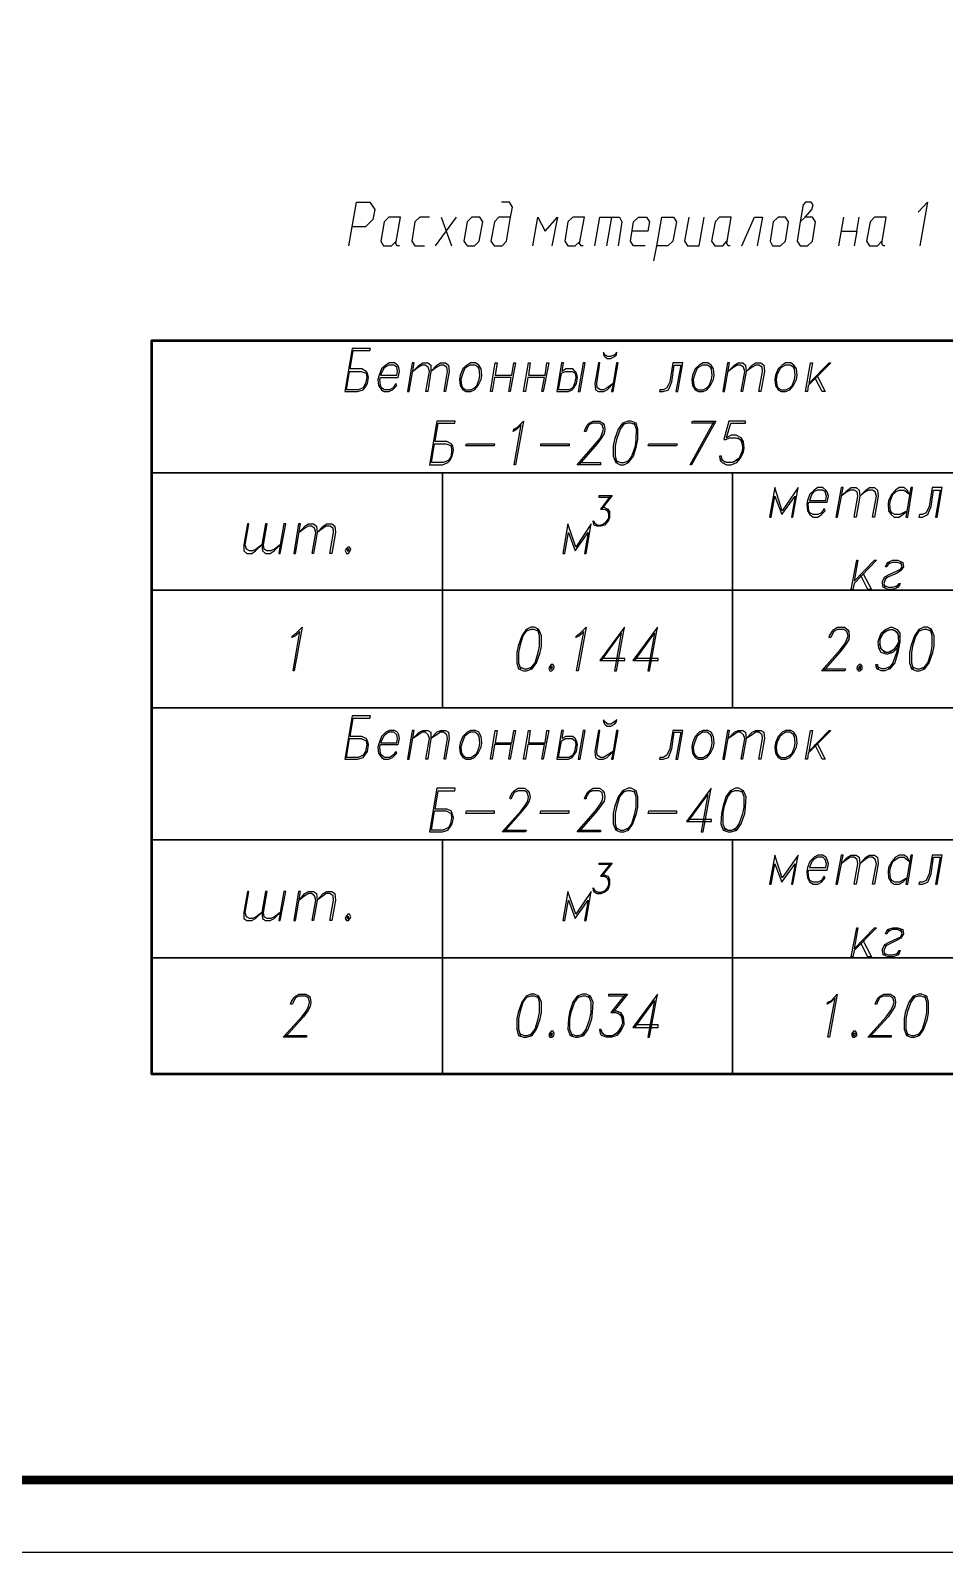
# Model space of a CAD drawing. Header units: millimetres. Extents: x 4241 to 6572, y 870 to 1291.
# Drawn here: x 5687.9 to 5750.9, y 870.7 to 975.5 of the extents above; entities that cross this region are included whole.
import ezdxf
from ezdxf.enums import TextEntityAlignment as Align

# ---------------------------------------------------------------- set-up
doc = ezdxf.new("R2010")
doc.units = ezdxf.units.MM
doc.layers.add('_Штамп_рамка', color=7, linetype='Continuous')
doc.layers.add('PDF _0', color=7, linetype='Continuous')
doc.styles.add('Romans_2.5', font='romans.shx', dxfattribs={"width": 0.75, "height": 2.5})

# ---------------------------------------------------------------- blocks, each defined once
blk = doc.blocks.new('*U779')
blk.add_lwpolyline([(0, 0), (0, 420), (1189, 420), (1189, 0), (0, 0)])
at = {"const_width": 0.6}
blk.add_lwpolyline([(20, 5), (20, 415), (1184, 415), (1184, 5), (20, 5)], dxfattribs=at)
at = {"style": 'Romans_2.5', "width": 0.75}
blk.add_attdef('ФОРМАТ', text='', height=2.5, dxfattribs=at).set_placement((1149, 2.5), align=Align.MIDDLE_LEFT)

msp = doc.modelspace()

# ---------------------------------------------------------------- linework, layer by layer
at = {"layer": 'PDF _0', "lineweight": 25}
for points in [[(5709.8839, 960.6191), (5710.3919, 963.6249), (5711.3233, 963.6249), (5711.662, 963.1169), (5711.535, 962.4395), (5711.0269, 961.9315), (5710.0956, 961.9315)], [(5721.018, 962.6089), (5720.2136, 962.6089), (5719.9173, 962.2702), (5719.6632, 960.9578), (5719.8749, 960.6191), (5720.4253, 960.6191), (5720.7216, 960.9578), (5721.018, 962.6089), (5721.145, 963.2862), (5720.9333, 963.6249), (5720.3829, 963.6249)], [(5740.9577, 962.2702), (5740.746, 960.9578), (5740.9577, 960.6191), (5741.4657, 960.6191), (5741.8043, 960.9578), (5742.016, 962.2702), (5741.8043, 962.6089), (5741.2963, 962.6089), (5741.762, 963.1169), (5741.8467, 963.4556), (5741.7197, 963.6249), (5741.3387, 963.6249), (5741.1693, 963.4556), (5740.9577, 962.2702), (5741.2963, 962.6089)], [(5749.0859, 962.9476), (5749.721, 963.6249), (5749.2129, 960.6191)], [(5713.3554, 960.6191), (5713.186, 960.6191), (5713.1014, 960.7885), (5713.44, 962.6089), (5712.6357, 962.6089), (5712.297, 962.2702), (5712.0853, 960.9578), (5712.2547, 960.6191), (5712.805, 960.6191), (5713.1437, 960.9578)], [(5715.4298, 962.6089), (5714.7524, 962.6089), (5714.4137, 962.2702), (5714.2021, 960.9578), (5714.4137, 960.6191), (5715.0911, 960.6191)], [(5715.8531, 960.6191), (5717.2925, 962.6089)], [(5716.2341, 962.6089), (5716.9538, 960.6191)], [(5722.542, 960.6191), (5722.8807, 962.6089), (5723.3887, 961.6352), (5724.2354, 962.6089), (5723.8544, 960.6191)], [(5726.0135, 960.6191), (5725.8865, 960.6191), (5725.7595, 960.7885), (5726.0981, 962.6089), (5725.2938, 962.6089), (5724.9551, 962.2702), (5724.7434, 960.9578), (5724.9551, 960.6191), (5725.4631, 960.6191), (5725.8018, 960.9578)], [(5726.8178, 960.6191), (5727.1565, 962.6089), (5727.9609, 962.6089), (5727.6222, 960.6191)], [(5727.9609, 962.6089), (5728.5112, 962.6089), (5728.6806, 962.2702), (5728.4265, 960.6191)], [(5730.2893, 960.6191), (5729.4849, 960.6191), (5729.2732, 960.9578), (5729.4849, 962.2702), (5729.8236, 962.6089), (5730.374, 962.6089), (5730.5856, 962.2702), (5730.4586, 961.6352), (5729.4003, 961.6352)], [(5730.882, 959.6031), (5731.0936, 960.6191), (5731.4323, 962.6089), (5732.2367, 962.6089), (5732.4484, 962.2702), (5732.1943, 960.9578), (5731.8557, 960.6191), (5731.0936, 960.6191)], [(5733.2951, 962.6089), (5732.9987, 960.9578), (5733.2104, 960.6191), (5734.0147, 960.6191), (5734.3534, 962.6089)], [(5736.1315, 960.6191), (5736.0045, 960.6191), (5735.9198, 960.7885), (5736.2162, 962.6089), (5735.4118, 962.6089), (5735.1154, 962.2702), (5734.8614, 960.9578), (5735.0731, 960.6191), (5735.6235, 960.6191), (5735.9198, 960.9578)], [(5736.9358, 960.6191), (5737.8249, 962.6089), (5738.3752, 962.6089), (5737.9942, 960.6191)], [(5743.6247, 960.6191), (5743.9634, 962.6089)], [(5743.7941, 961.6352), (5744.8525, 961.6352), (5745.0218, 962.6089)], [(5746.7999, 960.6191), (5746.6728, 960.6191), (5746.5882, 960.7885), (5746.8845, 962.6089), (5746.0802, 962.6089), (5745.7838, 962.2702), (5745.5298, 960.9578), (5745.7415, 960.6191), (5746.2918, 960.6191), (5746.5882, 960.9578)], [(5744.8525, 961.6352), (5744.6831, 960.6191)], [(5742.1007, 951.7288), (5742.6934, 950.5858), (5742.4817, 950.5858), (5741.9737, 951.5595)], [(5725.7171, 945.7173), (5727.1988, 945.7173), (5727.1988, 945.548), (5725.5901, 945.548), (5726.8602, 946.9873), (5727.1988, 947.4107), (5727.3258, 947.707), (5727.4105, 948.0034), (5727.3258, 948.2997), (5727.1142, 948.4267), (5726.6485, 948.4267), (5726.3945, 948.2997), (5726.2675, 948.0034), (5726.2251, 947.834), (5726.0981, 947.834), (5726.1405, 948.0034), (5726.3098, 948.2997), (5726.4368, 948.4267), (5726.6908, 948.5537), (5727.1565, 948.5537), (5727.3682, 948.4267), (5727.4528, 948.2997), (5727.4952, 948.0034), (5727.4528, 947.707), (5727.2835, 947.4107), (5726.9872, 946.9873), (5725.7171, 945.548)], [(5735.0308, 948.4267), (5733.5067, 948.4267), (5733.5491, 948.5537), (5735.1578, 948.5537), (5733.4644, 945.548), (5733.3797, 945.548), (5735.0308, 948.5537)], [(5736.9358, 946.2677), (5736.5972, 945.8443), (5736.2585, 945.7173), (5735.9198, 945.7173), (5735.5811, 945.8443), (5735.5388, 946.1406), (5735.4118, 946.1406), (5735.4541, 945.8443), (5735.5811, 945.7173), (5735.8775, 945.548), (5736.2162, 945.548), (5736.5972, 945.7173), (5736.8512, 946.0136), (5737.0628, 946.437), (5737.1052, 946.691), (5737.0628, 947.1567), (5736.8935, 947.4107), (5736.5548, 947.58), (5736.2162, 947.58), (5735.8775, 947.4107), (5736.1738, 948.4267), (5737.1899, 948.4267), (5737.1899, 948.5537), (5736.0468, 948.5537), (5735.7081, 947.2837), (5735.8351, 947.2837), (5736.0891, 947.4107), (5736.5548, 947.4107), (5736.8512, 947.2837), (5737.0205, 946.8603)], [(5728.8499, 948.4267), (5728.5536, 948.0034), (5728.2995, 947.2837), (5728.2149, 946.8603), (5728.2149, 946.1406), (5728.3419, 945.7173)], [(5729.6119, 948.2997), (5729.3156, 948.4267), (5729.0616, 948.4267), (5728.6806, 948.2997)], [(5729.0616, 945.7173), (5729.3579, 946.1406), (5729.6119, 946.8603), (5729.6543, 947.2837), (5729.6966, 948.0034), (5729.5273, 948.4267)], [(5736.6818, 947.4107), (5736.9358, 947.1567), (5736.9782, 946.691), (5736.9358, 946.437), (5736.7665, 946.0136), (5736.3432, 945.7173)], [(5728.2572, 945.8443), (5728.5959, 945.7173), (5728.8076, 945.7173), (5729.1886, 945.8443)], [(5735.7928, 945.7173), (5735.4965, 946.0136)], [(5727.9185, 943.3042), (5727.1142, 943.3042), (5727.1142, 943.4312), (5728.0032, 943.4312), (5727.2835, 942.4999)], [(5727.9185, 943.4312), (5727.1988, 942.4999), (5727.4528, 942.4999), (5727.6645, 942.4152), (5727.7915, 942.1188)], [(5727.3258, 942.6269), (5727.4528, 942.6269), (5727.7069, 942.4999), (5727.8339, 942.3305), (5727.8339, 942.0342), (5727.8339, 941.9072), (5727.7069, 941.6108), (5727.4952, 941.3991), (5727.2412, 941.3145), (5726.9872, 941.3145), (5726.7755, 941.3991), (5726.7332, 941.5262), (5726.6908, 941.6955), (5726.7332, 941.6955), (5726.8178, 941.5262), (5727.0295, 941.3991), (5727.2412, 941.3991), (5727.5375, 941.5262), (5727.7492, 941.8225)], [(5727.5375, 942.4999), (5727.7492, 942.3305), (5727.7492, 942.0342), (5727.7492, 941.9072), (5727.6222, 941.6108), (5727.3258, 941.3991)], [(5726.9448, 941.3991), (5726.7332, 941.6108)], [(5745.2758, 938.097), (5745.8685, 936.954), (5745.6145, 936.954), (5745.1065, 937.97)], [(5747.6042, 937.1233), (5747.7736, 937.3773), (5747.8582, 937.3773), (5747.7312, 937.1233), (5747.3502, 936.954), (5747.0115, 936.954), (5746.6728, 937.1233), (5746.6305, 937.3773), (5746.6305, 937.5467), (5746.7999, 937.843), (5747.0539, 937.97), (5747.6889, 938.2664), (5747.9429, 938.3934)], [(5747.0962, 938.8167), (5746.9269, 938.5204), (5746.8422, 938.5204), (5746.9692, 938.8167), (5747.3502, 938.9861), (5747.6889, 938.9861), (5748.0276, 938.8167), (5748.0699, 938.5204), (5747.9006, 938.2664), (5747.6465, 938.097), (5747.0539, 937.843), (5746.7999, 937.6737)], [(5747.9852, 938.6897), (5747.6889, 938.8167), (5747.3079, 938.8167), (5746.9692, 938.6897)], [(5747.8159, 938.2664), (5747.9852, 938.5204), (5747.9006, 938.8167)], [(5746.9269, 937.843), (5746.7575, 937.5467), (5746.7152, 937.3773), (5746.7999, 937.1233)], [(5746.7152, 937.2503), (5747.0115, 937.1233), (5747.3502, 937.1233), (5747.7312, 937.2503)], [(5722.161, 934.2022), (5721.8647, 933.7789), (5721.653, 933.0592), (5721.5683, 932.6358), (5721.5683, 931.9162), (5721.6953, 931.4928)], [(5722.9654, 934.0752), (5722.6267, 934.2022), (5722.415, 934.2022), (5722.034, 934.0752)], [(5722.3727, 931.4928), (5722.7114, 931.9162), (5722.923, 932.6358), (5723.0077, 933.0592), (5723.0077, 933.7789), (5722.8807, 934.2022)], [(5727.2835, 932.0855), (5728.6382, 933.9482), (5728.1725, 931.3658), (5728.2995, 931.3658), (5728.8499, 934.3716), (5727.1565, 932.0855), (5728.8922, 932.0855), (5728.8922, 932.2125), (5727.3258, 932.2125)], [(5729.5696, 932.0855), (5730.9243, 933.9482), (5730.4586, 931.3658), (5730.5856, 931.3658), (5731.136, 934.3716), (5729.4426, 932.0855), (5731.1783, 932.0855), (5731.1783, 932.2125), (5729.6119, 932.2125)], [(5742.5664, 931.4928), (5744.0904, 931.4928), (5744.0481, 931.3658), (5742.4394, 931.3658), (5743.7094, 932.8052), (5744.0481, 933.2285), (5744.1751, 933.5249), (5744.2598, 933.7789), (5744.1751, 934.0752), (5743.9634, 934.2022), (5743.5401, 934.2022), (5743.2861, 934.0752), (5743.1167, 933.7789), (5743.0744, 933.6519), (5742.9474, 933.6519), (5742.9897, 933.7789), (5743.1591, 934.0752), (5743.2861, 934.2022), (5743.5401, 934.3716), (5744.0058, 934.3716), (5744.2174, 934.2022), (5744.3021, 934.0752), (5744.3444, 933.7789), (5744.3021, 933.5249), (5744.1328, 933.2285), (5743.8364, 932.8052), (5742.5664, 931.3658)], [(5747.6465, 932.9322), (5747.3502, 932.6358), (5746.9692, 932.5088), (5746.8845, 932.5088), (5746.5458, 932.6358), (5746.3765, 932.9322), (5746.3342, 933.3555), (5746.3765, 933.5249), (5746.5458, 933.9482), (5746.8422, 934.2022), (5747.1809, 934.3716), (5747.3079, 934.3716), (5747.6465, 934.2022), (5747.8159, 933.9482), (5747.8159, 933.3555), (5747.6889, 932.6358), (5747.4772, 931.9162), (5747.1385, 931.4928), (5746.7999, 931.3658), (5746.5458, 931.3658), (5746.2495, 931.4928), (5746.1648, 931.7891), (5746.2918, 931.7891), (5746.3342, 931.4928)], [(5746.7999, 932.6358), (5746.5035, 932.9322), (5746.4612, 933.3555), (5746.4612, 933.5249), (5746.6728, 933.9482), (5747.0539, 934.2022)], [(5746.5035, 933.6519), (5746.7999, 934.0752), (5747.1809, 934.2022), (5747.3079, 934.2022), (5747.6042, 934.0752), (5747.7736, 933.6519)], [(5747.3925, 934.2022), (5747.6889, 933.9482), (5747.7312, 933.3555), (5747.6042, 932.6358), (5747.3502, 931.9162), (5747.0539, 931.4928)], [(5749.2129, 934.2022), (5748.9166, 933.7789), (5748.7049, 933.0592), (5748.6202, 932.6358), (5748.6202, 931.9162), (5748.7473, 931.4928)], [(5750.0173, 934.0752), (5749.6786, 934.2022), (5749.4669, 934.2022), (5749.0859, 934.0752)], [(5749.4246, 931.4928), (5749.7633, 931.9162), (5749.975, 932.6358), (5750.0596, 933.0592), (5750.0596, 933.7789), (5749.9326, 934.2022)], [(5747.6889, 933.2285), (5747.3925, 932.8052), (5747.0115, 932.6358), (5746.8845, 932.6358), (5746.5882, 932.8052), (5746.4188, 933.2285)], [(5747.7312, 933.3555), (5747.5195, 932.9322), (5747.1385, 932.6358)], [(5721.6106, 931.6621), (5721.9493, 931.4928), (5722.161, 931.4928), (5722.542, 931.6621)], [(5747.1809, 931.6621), (5746.7999, 931.4928), (5746.5882, 931.4928), (5746.2495, 931.6621)], [(5748.6626, 931.6621), (5749.0013, 931.4928), (5749.2129, 931.4928), (5749.5939, 931.6621)], [(5742.1007, 926.4126), (5742.6934, 925.2696), (5742.4817, 925.2696), (5741.9737, 926.2856)], [(5720.5946, 920.4011), (5722.0763, 920.4011), (5722.034, 920.2741), (5720.4253, 920.2741), (5721.7377, 921.7135), (5722.034, 922.1368), (5722.2033, 922.3908), (5722.2457, 922.6872), (5722.161, 922.9835), (5721.9917, 923.1105), (5721.526, 923.1105), (5721.272, 922.9835), (5721.1026, 922.6872), (5721.0603, 922.5602), (5720.9756, 922.5602), (5720.9756, 922.6872), (5721.145, 922.9835), (5721.272, 923.1105), (5721.526, 923.2799), (5721.9917, 923.2799), (5722.2033, 923.1105), (5722.288, 922.9835), (5722.3727, 922.6872), (5722.288, 922.3908), (5722.161, 922.1368), (5721.8223, 921.7135), (5720.5523, 920.2741)], [(5725.7171, 920.4011), (5727.1988, 920.4011), (5727.1988, 920.2741), (5725.5901, 920.2741), (5726.8602, 921.7135), (5727.1565, 922.1368), (5727.3258, 922.3908), (5727.3682, 922.6872), (5727.3258, 922.9835), (5727.1142, 923.1105), (5726.6485, 923.1105), (5726.3945, 922.9835), (5726.2251, 922.6872), (5726.2251, 922.5602), (5726.0981, 922.5602), (5726.1405, 922.6872), (5726.3098, 922.9835), (5726.4368, 923.1105), (5726.6908, 923.2799), (5727.1565, 923.2799), (5727.3682, 923.1105), (5727.4528, 922.9835), (5727.4952, 922.6872), (5727.4528, 922.3908), (5727.2835, 922.1368), (5726.9872, 921.7135), (5725.7171, 920.2741)], [(5728.8499, 923.1105), (5728.5112, 922.6872), (5728.2995, 921.9675), (5728.2149, 921.5441), (5728.2149, 920.8244), (5728.3419, 920.4011)], [(5729.6119, 922.9835), (5729.2732, 923.1105), (5729.0616, 923.1105), (5728.6806, 922.9835)], [(5729.0616, 920.4011), (5729.3579, 920.8244), (5729.5696, 921.5441), (5729.6543, 921.9675), (5729.6543, 922.6872), (5729.5273, 923.1105)], [(5733.2527, 920.9938), (5734.6074, 922.8565), (5734.1417, 920.2741), (5734.2688, 920.2741), (5734.8191, 923.2799), (5733.1257, 920.9938), (5734.8614, 920.9938), (5734.8614, 921.1208), (5733.2951, 921.1208)], [(5736.2585, 923.1105), (5735.9621, 922.6872), (5735.7081, 921.9675), (5735.6235, 921.5441), (5735.6235, 920.8244), (5735.7928, 920.4011)], [(5737.0205, 922.9835), (5736.7242, 923.1105), (5736.4702, 923.1105), (5736.1315, 922.9835)], [(5736.4702, 920.4011), (5736.7665, 920.8244), (5737.0205, 921.5441), (5737.1052, 921.9675), (5737.1052, 922.6872), (5736.9358, 923.1105)], [(5728.2572, 920.5704), (5728.5959, 920.4011), (5728.8076, 920.4011), (5729.1886, 920.5704)], [(5735.7081, 920.5704), (5736.0045, 920.4011), (5736.2585, 920.4011), (5736.5972, 920.5704)], [(5727.9185, 918.0303), (5727.1142, 918.0303), (5727.1142, 918.115), (5728.0032, 918.115), (5727.2835, 917.226)], [(5727.9185, 918.115), (5727.1988, 917.226), (5727.4528, 917.226), (5727.6645, 917.099), (5727.7915, 916.8026)], [(5727.3258, 917.3106), (5727.4528, 917.3106), (5727.7069, 917.226), (5727.8339, 917.0143), (5727.8339, 916.718), (5727.8339, 916.6333), (5727.7069, 916.2946), (5727.4952, 916.1253), (5727.2412, 915.9983), (5726.9872, 915.9983), (5726.7755, 916.1253), (5726.7332, 916.2099), (5726.6908, 916.4216), (5726.7332, 916.4216), (5726.8178, 916.2099), (5727.0295, 916.1253), (5727.2412, 916.1253), (5727.5375, 916.2099), (5727.7492, 916.5063)], [(5727.5375, 917.226), (5727.7492, 917.0143), (5727.7492, 916.718), (5727.7492, 916.6333), (5727.6222, 916.2946), (5727.3258, 916.1253)], [(5726.9448, 916.1253), (5726.7332, 916.2946)], [(5747.6042, 911.8071), (5747.7736, 912.1035), (5747.8582, 912.1035), (5747.7312, 911.8071), (5747.3502, 911.6801), (5747.0115, 911.6801), (5746.6728, 911.8071), (5746.6305, 912.1035), (5746.6305, 912.2305), (5746.7999, 912.5268), (5747.0539, 912.6538), (5747.6889, 912.9502), (5747.9429, 913.0772)], [(5747.0962, 913.5429), (5746.9269, 913.2465), (5746.8422, 913.2465), (5746.9692, 913.5429), (5747.3502, 913.6699), (5747.6889, 913.6699), (5748.0276, 913.5429), (5748.0699, 913.2465), (5747.9006, 912.9502), (5747.6465, 912.8232), (5747.0539, 912.5268), (5746.7999, 912.3998)], [(5747.9852, 913.3735), (5747.6889, 913.5429), (5747.3079, 913.5429), (5746.9692, 913.3735)], [(5747.8159, 912.9502), (5747.9852, 913.2465), (5747.9006, 913.5429)], [(5745.2758, 912.8232), (5745.8685, 911.6801), (5745.6145, 911.6801), (5745.1065, 912.6538)], [(5746.9269, 912.5268), (5746.7575, 912.2305), (5746.7152, 912.1035), (5746.7999, 911.8071)], [(5746.7152, 911.9341), (5747.0115, 911.8071), (5747.3502, 911.8071), (5747.7312, 911.9341)], [(5705.4811, 906.2613), (5706.9628, 906.2613), (5706.9628, 906.1343), (5705.3541, 906.1343), (5706.6241, 907.5313), (5706.9628, 907.9547), (5707.0898, 908.251), (5707.1745, 908.5473), (5707.0898, 908.8437), (5706.8781, 908.9707), (5706.4125, 908.9707), (5706.2008, 908.8437), (5706.0314, 908.5473), (5705.9891, 908.4203), (5705.8621, 908.4203), (5705.9044, 908.5473), (5706.0738, 908.8437), (5706.2008, 908.9707), (5706.4548, 909.0977), (5706.9205, 909.0977), (5707.1321, 908.9707), (5707.2168, 908.8437), (5707.2591, 908.5473), (5707.2168, 908.251), (5707.0475, 907.9547), (5706.7511, 907.5313), (5705.4811, 906.1343)], [(5722.161, 908.9707), (5721.8647, 908.5473), (5721.653, 907.8277), (5721.5683, 907.4043), (5721.5683, 906.6846), (5721.6953, 906.2613)], [(5722.9654, 908.8437), (5722.6267, 908.9707), (5722.415, 908.9707), (5722.034, 908.8437)], [(5722.3727, 906.2613), (5722.7114, 906.6846), (5722.923, 907.4043), (5723.0077, 907.8277), (5723.0077, 908.5473), (5722.8807, 908.9707)], [(5725.7171, 908.9707), (5725.4208, 908.5473), (5725.1668, 907.8277), (5725.0821, 907.4043), (5725.0821, 906.6846), (5725.2514, 906.2613)], [(5726.4791, 908.8437), (5726.1828, 908.9707), (5725.9711, 908.9707), (5725.5901, 908.8437)], [(5725.9288, 906.2613), (5726.2251, 906.6846), (5726.4791, 907.4043), (5726.5638, 907.8277), (5726.5638, 908.5473), (5726.3945, 908.9707)], [(5728.9346, 908.9707), (5727.7915, 908.9707), (5727.7915, 909.0977), (5729.0616, 909.0977), (5728.0455, 907.8277)], [(5728.9346, 909.0977), (5727.9185, 907.8277), (5728.2572, 907.8277), (5728.5959, 907.7006), (5728.7229, 907.2773)], [(5729.5696, 906.8116), (5730.9243, 908.6743), (5730.4586, 906.1343), (5730.5856, 906.1343), (5731.136, 909.0977), (5729.4426, 906.8116), (5731.1783, 906.8116), (5731.1783, 906.981), (5729.6119, 906.981)], [(5745.7415, 906.2613), (5747.2232, 906.2613), (5747.2232, 906.1343), (5745.6145, 906.1343), (5746.8845, 907.5313), (5747.1809, 907.9547), (5747.3502, 908.251), (5747.4349, 908.5473), (5747.3502, 908.8437), (5747.1385, 908.9707), (5746.6728, 908.9707), (5746.4188, 908.8437), (5746.2918, 908.5473), (5746.2495, 908.4203), (5746.1225, 908.4203), (5746.1648, 908.5473), (5746.3342, 908.8437), (5746.4612, 908.9707), (5746.7152, 909.0977), (5747.1809, 909.0977), (5747.3925, 908.9707), (5747.4772, 908.8437), (5747.5195, 908.5473), (5747.4772, 908.251), (5747.3079, 907.9547), (5747.0115, 907.5313), (5745.7415, 906.1343)], [(5748.8743, 908.9707), (5748.5779, 908.5473), (5748.3239, 907.8277), (5748.2392, 907.4043), (5748.2392, 906.6846), (5748.3662, 906.2613)], [(5749.6363, 908.8437), (5749.2976, 908.9707), (5749.0859, 908.9707), (5748.7049, 908.8437)], [(5749.0859, 906.2613), (5749.3823, 906.6846), (5749.5939, 907.4043), (5749.6786, 907.8277), (5749.6786, 908.5473), (5749.5516, 908.9707)], [(5728.0455, 907.9547), (5728.2995, 907.9547), (5728.5959, 907.8277), (5728.7652, 907.5313), (5728.8076, 907.108), (5728.8076, 906.981), (5728.5959, 906.5576), (5728.3419, 906.2613), (5727.9609, 906.1343), (5727.6222, 906.1343), (5727.2835, 906.2613), (5727.1988, 906.3883), (5727.1565, 906.6846), (5727.2412, 906.6846), (5727.3258, 906.3883), (5727.6222, 906.2613), (5728.0032, 906.2613), (5728.3419, 906.3883), (5728.6382, 906.8116)], [(5728.3842, 907.8277), (5728.6806, 907.5313), (5728.7229, 907.108), (5728.6806, 906.981), (5728.5112, 906.5576), (5728.0879, 906.2613)], [(5727.5375, 906.2613), (5727.2412, 906.5576)], [(5721.6106, 906.3883), (5721.9493, 906.2613), (5722.161, 906.2613), (5722.542, 906.3883)], [(5725.1668, 906.3883), (5725.4631, 906.2613), (5725.7171, 906.2613), (5726.0558, 906.3883)], [(5748.2816, 906.3883), (5748.6202, 906.2613), (5748.8319, 906.2613), (5749.2129, 906.3883)]]:
    msp.add_lwpolyline(points, dxfattribs=at)
for points in [[(5718.5202, 960.6191), (5718.8589, 960.9578), (5719.1129, 962.2702), (5718.9012, 962.6089), (5718.3509, 962.6089), (5718.0122, 962.2702), (5717.8005, 960.9578), (5718.0122, 960.6191)], [(5739.6029, 960.6191), (5739.9416, 960.9578), (5740.1533, 962.2702), (5739.9416, 962.6089), (5739.4336, 962.6089), (5739.0949, 962.2702), (5738.8832, 960.9578), (5739.0526, 960.6191)], [(5710.1803, 953.4222), (5711.3233, 953.4222), (5711.3656, 953.5492), (5710.0956, 953.5492), (5709.5876, 950.5858), (5710.4766, 950.5858), (5710.8576, 950.7128), (5710.9846, 950.8398), (5711.154, 951.1362), (5711.2386, 951.5595), (5711.154, 951.8558), (5711.0693, 951.9828), (5710.7729, 952.1522), (5709.9686, 952.1522)], [(5728.3419, 953.2952), (5728.1725, 953.1259), (5727.9185, 952.9989), (5727.7069, 952.9989), (5727.4952, 953.1259), (5727.4105, 953.2952), (5727.4105, 953.1259), (5727.4952, 952.9989), (5727.6645, 952.8719), (5727.9185, 952.8719), (5728.1725, 952.9989), (5728.2995, 953.1259)], [(5709.9262, 951.9828), (5710.7306, 951.9828), (5711.0693, 951.8558), (5711.1116, 951.5595), (5711.0269, 951.1362), (5710.8576, 950.8398), (5710.5189, 950.7128), (5709.7146, 950.7128)], [(5712.043, 951.5595), (5713.2707, 951.5595), (5713.3554, 951.9828), (5713.313, 952.2792), (5713.2284, 952.4062), (5713.0167, 952.5755), (5712.678, 952.5755), (5712.424, 952.4062), (5712.1277, 952.1522), (5711.9583, 951.7288), (5711.8736, 951.4325), (5711.916, 951.0091), (5712.1277, 950.7128), (5712.297, 950.5858), (5712.6357, 950.5858), (5712.8897, 950.7128), (5713.186, 951.0091), (5713.1014, 951.1362), (5712.932, 950.8398), (5712.678, 950.7128), (5712.3393, 950.7128), (5712.1277, 950.8398), (5712.043, 951.0091), (5712.0006, 951.4325)], [(5713.186, 951.7288), (5713.2284, 951.9828), (5713.186, 952.2792), (5712.9743, 952.4062), (5712.6357, 952.4062), (5712.3817, 952.2792), (5712.2547, 952.1522), (5712.043, 951.7288)], [(5714.0327, 950.5858), (5714.3714, 952.5755), (5714.2444, 952.5755), (5713.9057, 950.5858)], [(5715.3028, 950.5858), (5715.1758, 950.5858), (5715.4298, 951.9828), (5715.3451, 952.2792), (5715.1334, 952.4062), (5714.9217, 952.4062), (5714.6677, 952.2792), (5714.2867, 951.9828), (5714.7101, 952.4062), (5714.9641, 952.5755), (5715.3028, 952.5755), (5715.5144, 952.4062), (5715.5144, 951.9828)], [(5716.5305, 950.5858), (5716.4458, 950.5858), (5716.6575, 951.9828), (5716.6151, 952.2792), (5716.4035, 952.4062), (5716.1918, 952.4062), (5715.9378, 952.2792), (5715.5144, 951.9828), (5715.9378, 952.4062), (5716.1918, 952.5755), (5716.5305, 952.5755), (5716.7421, 952.4062), (5716.7845, 951.9828)], [(5718.2662, 952.5755), (5718.0122, 952.4062), (5717.7158, 952.1522), (5717.5465, 951.7288), (5717.5042, 951.4325), (5717.5465, 951.0091), (5717.7158, 950.7128), (5717.9275, 950.5858), (5718.2662, 950.5858), (5718.5202, 950.7128), (5718.7742, 951.0091), (5718.9859, 951.4325), (5719.0282, 951.7288), (5718.9859, 952.1522), (5718.8166, 952.4062), (5718.6049, 952.5755)], [(5718.2239, 952.4062), (5717.9699, 952.2792), (5717.8428, 952.1522), (5717.6735, 951.7288), (5717.5888, 951.4325), (5717.6312, 951.0091), (5717.7158, 950.8398), (5717.9275, 950.7128), (5718.2662, 950.7128), (5718.5202, 950.8398), (5718.6895, 951.0091), (5718.8589, 951.4325), (5718.9012, 951.7288), (5718.8589, 952.1522), (5718.7742, 952.2792), (5718.5625, 952.4062)], [(5719.7479, 950.5858), (5719.6209, 950.5858), (5719.9596, 952.5755), (5720.0866, 952.5755), (5719.9596, 951.7288), (5721.1026, 951.7288), (5721.2296, 952.5755), (5721.3566, 952.5755), (5720.9756, 950.5858), (5720.891, 950.5858), (5721.0603, 951.5595), (5719.9173, 951.5595)], [(5722.034, 950.5858), (5721.907, 950.5858), (5722.2457, 952.5755), (5722.3727, 952.5755), (5722.2457, 951.7288), (5723.3887, 951.7288), (5723.5157, 952.5755), (5723.6427, 952.5755), (5723.2617, 950.5858), (5723.177, 950.5858), (5723.3464, 951.5595), (5722.2033, 951.5595)], [(5724.5317, 952.5755), (5724.1931, 950.5858), (5724.9974, 950.5858), (5725.2514, 950.7128), (5725.3784, 950.8398), (5725.5478, 951.1362), (5725.6325, 951.5595), (5725.5478, 951.8558), (5725.4631, 951.9828), (5725.2938, 952.1522), (5724.8281, 952.1522), (5724.5741, 951.9828), (5724.6588, 952.5755)], [(5724.5317, 951.8558), (5724.7858, 951.9828), (5725.2514, 951.9828), (5725.4631, 951.8558), (5725.5054, 951.5595), (5725.4208, 951.1362), (5725.2938, 950.8398), (5725.0398, 950.7128), (5724.3201, 950.7128)], [(5726.1405, 952.5755), (5726.0135, 952.5755), (5725.6748, 950.5858), (5725.8018, 950.5858)], [(5728.0879, 951.1362), (5727.6645, 950.8398), (5727.4105, 950.7128), (5727.1988, 950.7128), (5726.9872, 950.8398), (5726.9448, 951.1362), (5727.1565, 952.5755), (5727.0718, 952.5755), (5726.8178, 951.1362), (5726.8602, 950.7128), (5727.0718, 950.5858), (5727.4105, 950.5858), (5727.6645, 950.7128), (5728.0879, 951.1362), (5727.9609, 950.5858), (5728.0879, 950.5858), (5728.4265, 952.5755), (5728.2995, 952.5755)], [(5732.406, 950.5858), (5732.533, 950.5858), (5732.8717, 952.5755), (5732.1943, 952.5755), (5731.9827, 951.2632), (5731.771, 950.8398), (5731.517, 950.7128), (5731.3053, 950.7128), (5731.263, 950.5858), (5731.517, 950.5858), (5731.898, 950.7128), (5732.1097, 951.2632), (5732.279, 952.4062), (5732.7447, 952.4062)], [(5734.2688, 952.5755), (5734.0147, 952.4062), (5733.7184, 952.1522), (5733.5491, 951.7288), (5733.5067, 951.4325), (5733.5491, 951.0091), (5733.7184, 950.7128), (5733.9301, 950.5858), (5734.2688, 950.5858), (5734.5228, 950.7128), (5734.7768, 951.0091), (5734.9884, 951.4325), (5735.0308, 951.7288), (5734.9884, 952.1522), (5734.8191, 952.4062), (5734.6074, 952.5755)], [(5734.2264, 952.4062), (5733.9724, 952.2792), (5733.8454, 952.1522), (5733.6761, 951.7288), (5733.5914, 951.4325), (5733.6337, 951.0091), (5733.7184, 950.8398), (5733.9301, 950.7128), (5734.2688, 950.7128), (5734.5228, 950.8398), (5734.6921, 951.0091), (5734.8614, 951.4325), (5734.9038, 951.7288), (5734.8614, 952.1522), (5734.7768, 952.2792), (5734.5651, 952.4062)], [(5735.7505, 950.5858), (5736.0891, 952.5755), (5735.9621, 952.5755), (5735.6235, 950.5858)], [(5736.9782, 950.5858), (5736.8935, 950.5858), (5737.1475, 951.9828), (5737.0628, 952.2792), (5736.8512, 952.4062), (5736.6395, 952.4062), (5736.3855, 952.2792), (5736.0045, 951.9828), (5736.4278, 952.4062), (5736.6818, 952.5755), (5737.0205, 952.5755), (5737.1899, 952.4062), (5737.2322, 951.9828)], [(5738.2482, 950.5858), (5738.1212, 950.5858), (5738.3752, 951.9828), (5738.3329, 952.2792), (5738.1212, 952.4062), (5737.9095, 952.4062), (5737.6555, 952.2792), (5737.2322, 951.9828), (5737.6555, 952.4062), (5737.9095, 952.5755), (5738.2482, 952.5755), (5738.4599, 952.4062), (5738.5022, 951.9828)], [(5739.984, 952.5755), (5739.7299, 952.4062), (5739.4336, 952.1522), (5739.2643, 951.7288), (5739.2219, 951.4325), (5739.2643, 951.0091), (5739.4336, 950.7128), (5739.6453, 950.5858), (5739.984, 950.5858), (5740.238, 950.7128), (5740.492, 951.0091), (5740.7036, 951.4325), (5740.746, 951.7288), (5740.7036, 952.1522), (5740.5343, 952.4062), (5740.3226, 952.5755)], [(5739.9416, 952.4062), (5739.6876, 952.2792), (5739.5606, 952.1522), (5739.3489, 951.7288), (5739.3066, 951.4325), (5739.3489, 951.0091), (5739.4336, 950.8398), (5739.6453, 950.7128), (5739.984, 950.7128), (5740.238, 950.8398), (5740.4073, 951.0091), (5740.5766, 951.4325), (5740.619, 951.7288), (5740.5766, 952.1522), (5740.492, 952.2792), (5740.2803, 952.4062)], [(5741.5503, 951.1362), (5742.9474, 952.5755), (5743.0744, 952.5755), (5741.508, 951.0091), (5741.4657, 950.5858), (5741.3387, 950.5858), (5741.6773, 952.5755), (5741.8043, 952.5755)], [(5716.0225, 948.4267), (5717.1655, 948.4267), (5717.2078, 948.5537), (5715.9378, 948.5537), (5715.4298, 945.548), (5716.3188, 945.548), (5716.6998, 945.7173), (5716.8268, 945.8443), (5716.9962, 946.1406), (5717.0808, 946.564), (5717.0385, 946.8603), (5716.9115, 946.9873), (5716.6151, 947.1567), (5715.8108, 947.1567)], [(5721.3566, 945.548), (5721.272, 945.548), (5721.7377, 948.2997), (5721.4413, 948.0034), (5721.1873, 947.834), (5721.2296, 948.0034), (5721.4836, 948.1304), (5721.907, 948.5537)], [(5729.1039, 948.5537), (5728.7229, 948.4267), (5728.4265, 948.0034), (5728.1725, 947.2837), (5728.0879, 946.8603), (5728.0879, 946.1406), (5728.2572, 945.7173), (5728.5536, 945.548), (5728.8076, 945.548), (5729.1462, 945.7173), (5729.4849, 946.1406), (5729.6966, 946.8603), (5729.7813, 947.2837), (5729.7813, 948.0034), (5729.6543, 948.4267), (5729.3156, 948.5537)], [(5715.7684, 946.9873), (5716.5728, 946.9873), (5716.9115, 946.8603), (5716.9538, 946.564), (5716.9115, 946.1406), (5716.7421, 945.8443), (5716.3611, 945.7173), (5715.5568, 945.7173)], [(5719.8749, 946.8603), (5717.9275, 946.8603), (5717.9699, 946.9873), (5719.9173, 946.9873)], [(5725.0398, 946.8603), (5723.0924, 946.8603), (5723.0924, 946.9873), (5725.0398, 946.9873)], [(5732.4484, 946.8603), (5730.501, 946.8603), (5730.5433, 946.9873), (5732.4907, 946.9873)], [(5738.8409, 941.9495), (5738.9679, 941.9495), (5739.2219, 943.3889), (5739.6876, 942.1188), (5740.619, 943.3889), (5740.365, 941.9495), (5740.4496, 941.9495), (5740.8306, 943.9816), (5739.7299, 942.3728), (5739.2219, 943.9816)], [(5741.5503, 942.9655), (5742.8204, 942.9655), (5742.9051, 943.3889), (5742.8204, 943.6852), (5742.7357, 943.8122), (5742.524, 943.9816), (5742.1854, 943.9816), (5741.9314, 943.8122), (5741.635, 943.5159), (5741.4657, 943.0925), (5741.4233, 942.8385), (5741.4657, 942.3728), (5741.635, 942.1188), (5741.8467, 941.9495), (5742.1854, 941.9495), (5742.4394, 942.1188), (5742.6934, 942.3728), (5742.6087, 942.5422), (5742.4394, 942.2458), (5742.1854, 942.1188), (5741.8467, 942.1188), (5741.635, 942.2458), (5741.5503, 942.3728), (5741.508, 942.8385)], [(5742.7357, 943.0925), (5742.778, 943.3889), (5742.6934, 943.6852), (5742.524, 943.8122), (5742.143, 943.8122), (5741.889, 943.6852), (5741.762, 943.5159), (5741.5927, 943.0925)], [(5743.5401, 941.9495), (5743.9211, 943.9816), (5743.7941, 943.9816), (5743.4131, 941.9495)], [(5744.8101, 941.9495), (5744.6831, 941.9495), (5744.9371, 943.3889), (5744.8948, 943.6852), (5744.6831, 943.8122), (5744.4291, 943.8122), (5744.1751, 943.6852), (5743.7941, 943.3889), (5744.2174, 943.8122), (5744.4714, 943.9816), (5744.8101, 943.9816), (5745.0218, 943.8122), (5745.0641, 943.3889)], [(5746.0802, 941.9495), (5745.9532, 941.9495), (5746.2072, 943.3889), (5746.1225, 943.6852), (5745.9532, 943.8122), (5745.6991, 943.8122), (5745.4451, 943.6852), (5745.0641, 943.3889), (5745.4875, 943.8122), (5745.7415, 943.9816), (5746.0802, 943.9816), (5746.2918, 943.8122), (5746.3342, 943.3889)], [(5748.3239, 942.3728), (5747.8159, 942.1188), (5747.4772, 942.1188), (5747.2655, 942.2458), (5747.1809, 942.3728), (5747.1385, 942.8385), (5747.1809, 943.0925), (5747.3502, 943.5159), (5747.5195, 943.6852), (5747.7736, 943.8122), (5748.1122, 943.8122), (5748.4932, 943.5159), (5748.3239, 943.8122), (5748.1122, 943.9816), (5747.7736, 943.9816), (5747.5195, 943.8122), (5747.2655, 943.5159), (5747.0539, 943.0925), (5747.0115, 942.8385), (5747.0539, 942.3728), (5747.2232, 942.1188), (5747.4349, 941.9495), (5747.7736, 941.9495), (5748.0276, 942.1188)], [(5748.3662, 941.9495), (5748.7049, 943.9816), (5748.5779, 943.9816), (5748.2392, 941.9495)], [(5750.2713, 941.9495), (5750.3983, 941.9495), (5750.737, 943.9816), (5750.0596, 943.9816), (5749.848, 942.6692), (5749.6363, 942.2458), (5749.3823, 942.1188), (5749.1706, 942.1188), (5749.1283, 941.9495), (5749.3823, 941.9495), (5749.7633, 942.1188), (5749.975, 942.6692), (5750.1443, 943.8122), (5750.61, 943.8122)], [(5703.8724, 940.0444), (5703.4914, 939.7481), (5703.2373, 939.6211), (5703.0257, 939.6211), (5702.814, 939.7481), (5702.7293, 940.0444), (5702.9833, 941.4838), (5702.8987, 941.4838), (5702.6447, 940.0444), (5702.6447, 939.6211), (5702.8563, 939.4517), (5703.195, 939.4517), (5703.449, 939.6211), (5703.8724, 940.0444), (5703.9147, 939.6211), (5704.1264, 939.4517), (5704.4651, 939.4517), (5704.7191, 939.6211), (5705.1424, 940.0444), (5705.0577, 939.4517), (5705.1424, 939.4517), (5705.5234, 941.4838), (5705.3964, 941.4838), (5705.1424, 940.0444), (5704.7614, 939.7481), (5704.5074, 939.6211), (5704.2534, 939.6211), (5704.0417, 939.7481), (5703.9994, 940.0444), (5704.2534, 941.4838), (5704.1264, 941.4838)], [(5706.2008, 939.4517), (5706.5395, 941.4838), (5706.4125, 941.4838), (5706.0738, 939.4517)], [(5707.4285, 939.4517), (5707.3438, 939.4517), (5707.5978, 940.8911), (5707.5132, 941.1875), (5707.3015, 941.3145), (5707.0898, 941.3145), (5706.8358, 941.1875), (5706.4548, 940.8911), (5706.8358, 941.3145), (5707.0898, 941.4838), (5707.4285, 941.4838), (5707.6402, 941.3145), (5707.6825, 940.8911)], [(5708.6985, 939.4517), (5708.5715, 939.4517), (5708.8255, 940.8911), (5708.7832, 941.1875), (5708.5715, 941.3145), (5708.3175, 941.3145), (5708.1058, 941.1875), (5707.6825, 940.8911), (5708.1058, 941.3145), (5708.3599, 941.4838), (5708.6985, 941.4838), (5708.9102, 941.3145), (5708.9525, 940.8911)], [(5724.6164, 939.4517), (5724.7434, 939.4517), (5724.9974, 940.8911), (5725.4631, 939.6211), (5726.3521, 940.8911), (5726.0981, 939.4517), (5726.2251, 939.4517), (5726.5638, 941.4838), (5725.5054, 939.8751), (5724.9551, 941.4838)], [(5709.7992, 939.8751), (5709.6722, 939.7481), (5709.6299, 939.6211), (5709.7146, 939.4517), (5709.8416, 939.4517), (5709.9686, 939.6211), (5710.0109, 939.7481), (5709.9262, 939.8751)], [(5709.7569, 939.7481), (5709.7569, 939.6211), (5709.8839, 939.6211), (5709.8839, 939.7481)], [(5744.6831, 937.5467), (5746.0802, 938.9861), (5746.2072, 938.9861), (5744.6831, 937.3773), (5744.5984, 936.954), (5744.4714, 936.954), (5744.8525, 938.9861), (5744.9371, 938.9861)], [(5706.1161, 931.3658), (5706.0314, 931.3658), (5706.4971, 934.0752), (5706.2008, 933.7789), (5705.9468, 933.6519), (5705.9891, 933.7789), (5706.2431, 933.9482), (5706.6665, 934.3716)], [(5722.415, 934.3716), (5722.0763, 934.2022), (5721.78, 933.7789), (5721.526, 933.0592), (5721.4413, 932.6358), (5721.4413, 931.9162), (5721.5683, 931.4928), (5721.907, 931.3658), (5722.1187, 931.3658), (5722.4997, 931.4928), (5722.796, 931.9162), (5723.05, 932.6358), (5723.1347, 933.0592), (5723.1347, 933.7789), (5722.9654, 934.2022), (5722.669, 934.3716)], [(5725.6748, 931.3658), (5725.5478, 931.3658), (5726.0558, 934.0752), (5725.7595, 933.7789), (5725.5054, 933.6519), (5725.5478, 933.7789), (5725.8018, 933.9482), (5726.2251, 934.3716)], [(5749.4669, 934.3716), (5749.1283, 934.2022), (5748.8319, 933.7789), (5748.5779, 933.0592), (5748.4932, 932.6358), (5748.4932, 931.9162), (5748.6202, 931.4928), (5748.9589, 931.3658), (5749.1706, 931.3658), (5749.5516, 931.4928), (5749.848, 931.9162), (5750.102, 932.6358), (5750.1866, 933.0592), (5750.1866, 933.7789), (5750.0173, 934.2022), (5749.721, 934.3716)], [(5723.8121, 931.7891), (5723.6851, 931.6621), (5723.6427, 931.4928), (5723.7274, 931.3658), (5723.8544, 931.3658), (5723.9814, 931.4928), (5724.0237, 931.6621), (5723.9391, 931.7891)], [(5745.0218, 931.7891), (5744.8948, 931.6621), (5744.8525, 931.4928), (5744.9795, 931.3658), (5745.0641, 931.3658), (5745.2335, 931.4928), (5745.2335, 931.6621), (5745.1488, 931.7891)], [(5723.7697, 931.6621), (5723.7697, 931.4928), (5723.8544, 931.4928), (5723.8967, 931.6621)], [(5745.0218, 931.6621), (5744.9795, 931.4928), (5745.1065, 931.4928), (5745.1065, 931.6621)], [(5710.1803, 928.106), (5711.3233, 928.106), (5711.3656, 928.2754), (5710.0956, 928.2754), (5709.5876, 925.2696), (5710.4766, 925.2696), (5710.8576, 925.3966), (5710.9846, 925.5659), (5711.154, 925.8199), (5711.2386, 926.2856), (5711.154, 926.5396), (5711.0693, 926.709), (5710.7729, 926.836), (5709.9686, 926.836)], [(5728.3419, 927.979), (5728.1725, 927.852), (5727.9185, 927.6827), (5727.7069, 927.6827), (5727.4952, 927.852), (5727.4105, 927.979), (5727.4105, 927.852), (5727.4952, 927.6827), (5727.6645, 927.5557), (5727.9185, 927.5557), (5728.1725, 927.6827), (5728.2995, 927.852)], [(5709.9262, 926.709), (5710.7306, 926.709), (5711.0693, 926.5396), (5711.1116, 926.2856), (5711.0269, 925.8199), (5710.8576, 925.5659), (5710.5189, 925.3966), (5709.7146, 925.3966)], [(5712.043, 926.2856), (5713.2707, 926.2856), (5713.3554, 926.709), (5713.313, 926.963), (5713.2284, 927.1323), (5713.0167, 927.2593), (5712.678, 927.2593), (5712.424, 927.1323), (5712.1277, 926.836), (5711.9583, 926.4126), (5711.8736, 926.1163), (5711.916, 925.6929), (5712.1277, 925.3966), (5712.297, 925.2696), (5712.6357, 925.2696), (5712.8897, 925.3966), (5713.186, 925.6929), (5713.1014, 925.8199), (5712.932, 925.5659), (5712.678, 925.3966), (5712.3393, 925.3966), (5712.1277, 925.5659), (5712.043, 925.6929), (5712.0006, 926.1163)], [(5713.186, 926.4126), (5713.2284, 926.709), (5713.186, 926.963), (5712.9743, 927.1323), (5712.6357, 927.1323), (5712.3817, 926.963), (5712.2547, 926.836), (5712.043, 926.4126)], [(5714.0327, 925.2696), (5714.3714, 927.2593), (5714.2444, 927.2593), (5713.9057, 925.2696)], [(5715.3028, 925.2696), (5715.1758, 925.2696), (5715.4298, 926.709), (5715.3451, 926.963), (5715.1334, 927.1323), (5714.9217, 927.1323), (5714.6677, 926.963), (5714.2867, 926.709), (5714.7101, 927.1323), (5714.9641, 927.2593), (5715.3028, 927.2593), (5715.5144, 927.1323), (5715.5144, 926.709)], [(5716.5305, 925.2696), (5716.4458, 925.2696), (5716.6575, 926.709), (5716.6151, 926.963), (5716.4035, 927.1323), (5716.1918, 927.1323), (5715.9378, 926.963), (5715.5144, 926.709), (5715.9378, 927.1323), (5716.1918, 927.2593), (5716.5305, 927.2593), (5716.7421, 927.1323), (5716.7845, 926.709)], [(5718.2662, 927.2593), (5718.0122, 927.1323), (5717.7158, 926.836), (5717.5465, 926.4126), (5717.5042, 926.1163), (5717.5465, 925.6929), (5717.7158, 925.3966), (5717.9275, 925.2696), (5718.2662, 925.2696), (5718.5202, 925.3966), (5718.7742, 925.6929), (5718.9859, 926.1163), (5719.0282, 926.4126), (5718.9859, 926.836), (5718.8166, 927.1323), (5718.6049, 927.2593)], [(5718.2239, 927.1323), (5717.9699, 926.963), (5717.8428, 926.836), (5717.6735, 926.4126), (5717.5888, 926.1163), (5717.6312, 925.6929), (5717.7158, 925.5659), (5717.9275, 925.3966), (5718.2662, 925.3966), (5718.5202, 925.5659), (5718.6895, 925.6929), (5718.8589, 926.1163), (5718.9012, 926.4126), (5718.8589, 926.836), (5718.7742, 926.963), (5718.5625, 927.1323)], [(5719.7479, 925.2696), (5719.6209, 925.2696), (5719.9596, 927.2593), (5720.0866, 927.2593), (5719.9596, 926.4126), (5721.1026, 926.4126), (5721.2296, 927.2593), (5721.3566, 927.2593), (5720.9756, 925.2696), (5720.891, 925.2696), (5721.0603, 926.2856), (5719.9173, 926.2856)], [(5722.034, 925.2696), (5721.907, 925.2696), (5722.2457, 927.2593), (5722.3727, 927.2593), (5722.2457, 926.4126), (5723.3887, 926.4126), (5723.5157, 927.2593), (5723.6427, 927.2593), (5723.2617, 925.2696), (5723.177, 925.2696), (5723.3464, 926.2856), (5722.2033, 926.2856)], [(5724.5317, 927.2593), (5724.1931, 925.2696), (5724.9974, 925.2696), (5725.2514, 925.3966), (5725.3784, 925.5659), (5725.5478, 925.8199), (5725.6325, 926.2856), (5725.5478, 926.5396), (5725.4631, 926.709), (5725.2938, 926.836), (5724.8281, 926.836), (5724.5741, 926.709), (5724.6588, 927.2593)], [(5724.5317, 926.5396), (5724.7858, 926.709), (5725.2514, 926.709), (5725.4631, 926.5396), (5725.5054, 926.2856), (5725.4208, 925.8199), (5725.2938, 925.5659), (5725.0398, 925.3966), (5724.3201, 925.3966)], [(5726.1405, 927.2593), (5726.0135, 927.2593), (5725.6748, 925.2696), (5725.8018, 925.2696)], [(5728.0879, 925.8199), (5727.6645, 925.5659), (5727.4105, 925.3966), (5727.1988, 925.3966), (5726.9872, 925.5659), (5726.9448, 925.8199), (5727.1565, 927.2593), (5727.0718, 927.2593), (5726.8178, 925.8199), (5726.8602, 925.3966), (5727.0718, 925.2696), (5727.4105, 925.2696), (5727.6645, 925.3966), (5728.0879, 925.8199), (5727.9609, 925.2696), (5728.0879, 925.2696), (5728.4265, 927.2593), (5728.2995, 927.2593)], [(5732.406, 925.2696), (5732.533, 925.2696), (5732.8717, 927.2593), (5732.1943, 927.2593), (5731.9827, 925.9893), (5731.771, 925.5659), (5731.517, 925.3966), (5731.3053, 925.3966), (5731.263, 925.2696), (5731.517, 925.2696), (5731.898, 925.3966), (5732.1097, 925.9893), (5732.279, 927.1323), (5732.7447, 927.1323)], [(5734.2688, 927.2593), (5734.0147, 927.1323), (5733.7184, 926.836), (5733.5491, 926.4126), (5733.5067, 926.1163), (5733.5491, 925.6929), (5733.7184, 925.3966), (5733.9301, 925.2696), (5734.2688, 925.2696), (5734.5228, 925.3966), (5734.7768, 925.6929), (5734.9884, 926.1163), (5735.0308, 926.4126), (5734.9884, 926.836), (5734.8191, 927.1323), (5734.6074, 927.2593)], [(5734.2264, 927.1323), (5733.9724, 926.963), (5733.8454, 926.836), (5733.6761, 926.4126), (5733.5914, 926.1163), (5733.6337, 925.6929), (5733.7184, 925.5659), (5733.9301, 925.3966), (5734.2688, 925.3966), (5734.5228, 925.5659), (5734.6921, 925.6929), (5734.8614, 926.1163), (5734.9038, 926.4126), (5734.8614, 926.836), (5734.7768, 926.963), (5734.5651, 927.1323)], [(5735.7505, 925.2696), (5736.0891, 927.2593), (5735.9621, 927.2593), (5735.6235, 925.2696)], [(5736.9782, 925.2696), (5736.8935, 925.2696), (5737.1475, 926.709), (5737.0628, 926.963), (5736.8512, 927.1323), (5736.6395, 927.1323), (5736.3855, 926.963), (5736.0045, 926.709), (5736.4278, 927.1323), (5736.6818, 927.2593), (5737.0205, 927.2593), (5737.1899, 927.1323), (5737.2322, 926.709)], [(5738.2482, 925.2696), (5738.1212, 925.2696), (5738.3752, 926.709), (5738.3329, 926.963), (5738.1212, 927.1323), (5737.9095, 927.1323), (5737.6555, 926.963), (5737.2322, 926.709), (5737.6555, 927.1323), (5737.9095, 927.2593), (5738.2482, 927.2593), (5738.4599, 927.1323), (5738.5022, 926.709)], [(5739.984, 927.2593), (5739.7299, 927.1323), (5739.4336, 926.836), (5739.2643, 926.4126), (5739.2219, 926.1163), (5739.2643, 925.6929), (5739.4336, 925.3966), (5739.6453, 925.2696), (5739.984, 925.2696), (5740.238, 925.3966), (5740.492, 925.6929), (5740.7036, 926.1163), (5740.746, 926.4126), (5740.7036, 926.836), (5740.5343, 927.1323), (5740.3226, 927.2593)], [(5739.9416, 927.1323), (5739.6876, 926.963), (5739.5606, 926.836), (5739.3489, 926.4126), (5739.3066, 926.1163), (5739.3489, 925.6929), (5739.4336, 925.5659), (5739.6453, 925.3966), (5739.984, 925.3966), (5740.238, 925.5659), (5740.4073, 925.6929), (5740.5766, 926.1163), (5740.619, 926.4126), (5740.5766, 926.836), (5740.492, 926.963), (5740.2803, 927.1323)], [(5741.5503, 925.8199), (5742.9474, 927.2593), (5743.0744, 927.2593), (5741.508, 925.6929), (5741.4657, 925.2696), (5741.3387, 925.2696), (5741.6773, 927.2593), (5741.8043, 927.2593)], [(5716.0225, 923.1105), (5717.1655, 923.1105), (5717.2078, 923.2799), (5715.9378, 923.2799), (5715.4298, 920.2741), (5716.3188, 920.2741), (5716.6998, 920.4011), (5716.8268, 920.5704), (5716.9962, 920.8244), (5717.0808, 921.2478), (5716.9962, 921.5441), (5716.9115, 921.7135), (5716.6151, 921.8405), (5715.8108, 921.8405)], [(5729.1039, 923.2799), (5728.7229, 923.1105), (5728.4265, 922.6872), (5728.1725, 921.9675), (5728.0879, 921.5441), (5728.0879, 920.8244), (5728.2572, 920.4011), (5728.5536, 920.2741), (5728.8076, 920.2741), (5729.1462, 920.4011), (5729.4426, 920.8244), (5729.6966, 921.5441), (5729.7813, 921.9675), (5729.7813, 922.6872), (5729.6543, 923.1105), (5729.3156, 923.2799)], [(5736.5125, 923.2799), (5736.1315, 923.1105), (5735.8351, 922.6872), (5735.6235, 921.9675), (5735.5388, 921.5441), (5735.4965, 920.8244), (5735.6658, 920.4011), (5736.0045, 920.2741), (5736.2162, 920.2741), (5736.5972, 920.4011), (5736.8935, 920.8244), (5737.1475, 921.5441), (5737.1899, 921.9675), (5737.2322, 922.6872), (5737.0628, 923.1105), (5736.7242, 923.2799)], [(5715.7684, 921.7135), (5716.5728, 921.7135), (5716.9115, 921.5441), (5716.9538, 921.2478), (5716.8691, 920.8244), (5716.7421, 920.5704), (5716.3611, 920.4011), (5715.5568, 920.4011)], [(5719.8749, 921.5441), (5717.9275, 921.5441), (5717.9699, 921.7135), (5719.8749, 921.7135)], [(5724.9974, 921.5441), (5723.05, 921.5441), (5723.0924, 921.7135), (5725.0398, 921.7135)], [(5732.4484, 921.5441), (5730.501, 921.5441), (5730.5433, 921.7135), (5732.4484, 921.7135)], [(5738.8409, 916.6756), (5738.9679, 916.6756), (5739.2219, 918.0727), (5739.6876, 916.8026), (5740.619, 918.0727), (5740.365, 916.6756), (5740.4496, 916.6756), (5740.8306, 918.6654), (5739.7299, 917.099), (5739.2219, 918.6654)], [(5741.5503, 917.6493), (5742.8204, 917.6493), (5742.9051, 918.0727), (5742.8204, 918.369), (5742.7357, 918.5384), (5742.524, 918.6654), (5742.1854, 918.6654), (5741.9314, 918.5384), (5741.635, 918.242), (5741.4657, 917.8187), (5741.4233, 917.5223), (5741.4657, 917.099), (5741.635, 916.8026), (5741.8467, 916.6756), (5742.1854, 916.6756), (5742.4394, 916.8026), (5742.6934, 917.099), (5742.6087, 917.226), (5742.4394, 916.9296), (5742.1854, 916.8026), (5741.8467, 916.8026), (5741.635, 916.9296), (5741.5503, 917.099), (5741.508, 917.5223)], [(5742.7357, 917.8187), (5742.778, 918.0727), (5742.6934, 918.369), (5742.524, 918.5384), (5742.143, 918.5384), (5741.889, 918.369), (5741.762, 918.242), (5741.5927, 917.8187)], [(5743.5401, 916.6756), (5743.9211, 918.6654), (5743.7941, 918.6654), (5743.4131, 916.6756)], [(5744.8101, 916.6756), (5744.6831, 916.6756), (5744.9371, 918.0727), (5744.8948, 918.369), (5744.6831, 918.5384), (5744.4291, 918.5384), (5744.1751, 918.369), (5743.7941, 918.0727), (5744.2174, 918.5384), (5744.4714, 918.6654), (5744.8101, 918.6654), (5745.0218, 918.5384), (5745.0641, 918.0727)], [(5746.0802, 916.6756), (5745.9532, 916.6756), (5746.2072, 918.0727), (5746.1225, 918.369), (5745.9532, 918.5384), (5745.6991, 918.5384), (5745.4451, 918.369), (5745.0641, 918.0727), (5745.4875, 918.5384), (5745.7415, 918.6654), (5746.0802, 918.6654), (5746.2918, 918.5384), (5746.3342, 918.0727)], [(5748.3239, 917.099), (5747.8159, 916.8026), (5747.4772, 916.8026), (5747.2655, 916.9296), (5747.1809, 917.099), (5747.1385, 917.5223), (5747.1809, 917.8187), (5747.3502, 918.242), (5747.5195, 918.369), (5747.7736, 918.5384), (5748.1122, 918.5384), (5748.4932, 918.242), (5748.3239, 918.5384), (5748.1122, 918.6654), (5747.7736, 918.6654), (5747.5195, 918.5384), (5747.2655, 918.242), (5747.0539, 917.8187), (5747.0115, 917.5223), (5747.0539, 917.099), (5747.2232, 916.8026), (5747.4349, 916.6756), (5747.7736, 916.6756), (5748.0276, 916.8026)], [(5748.3662, 916.6756), (5748.7049, 918.6654), (5748.5779, 918.6654), (5748.2392, 916.6756)], [(5750.2713, 916.6756), (5750.3983, 916.6756), (5750.737, 918.6654), (5750.0596, 918.6654), (5749.848, 917.3953), (5749.6363, 916.9296), (5749.3823, 916.8026), (5749.1706, 916.8026), (5749.1283, 916.6756), (5749.3823, 916.6756), (5749.7633, 916.8026), (5749.975, 917.3953), (5750.1443, 918.5384), (5750.61, 918.5384)], [(5703.8724, 914.7282), (5703.4914, 914.4319), (5703.2373, 914.3049), (5703.0257, 914.3049), (5702.814, 914.4319), (5702.7293, 914.7282), (5702.9833, 916.1676), (5702.8987, 916.1676), (5702.6447, 914.7282), (5702.6447, 914.3049), (5702.8563, 914.1779), (5703.195, 914.1779), (5703.449, 914.3049), (5703.8724, 914.7282), (5703.9147, 914.3049), (5704.1264, 914.1779), (5704.4651, 914.1779), (5704.7191, 914.3049), (5705.1424, 914.7282), (5705.0577, 914.1779), (5705.1424, 914.1779), (5705.5234, 916.1676), (5705.3964, 916.1676), (5705.1424, 914.7282), (5704.7614, 914.4319), (5704.5074, 914.3049), (5704.2534, 914.3049), (5704.0417, 914.4319), (5703.9994, 914.7282), (5704.2534, 916.1676), (5704.1264, 916.1676)], [(5706.2008, 914.1779), (5706.5395, 916.1676), (5706.4125, 916.1676), (5706.0738, 914.1779)], [(5707.4285, 914.1779), (5707.3438, 914.1779), (5707.5978, 915.5749), (5707.5132, 915.8713), (5707.3015, 916.0406), (5707.0898, 916.0406), (5706.8358, 915.8713), (5706.4548, 915.5749), (5706.8358, 916.0406), (5707.0898, 916.1676), (5707.4285, 916.1676), (5707.6402, 916.0406), (5707.6825, 915.5749)], [(5708.6985, 914.1779), (5708.5715, 914.1779), (5708.8255, 915.5749), (5708.7832, 915.8713), (5708.5715, 916.0406), (5708.3175, 916.0406), (5708.1058, 915.8713), (5707.6825, 915.5749), (5708.1058, 916.0406), (5708.3599, 916.1676), (5708.6985, 916.1676), (5708.9102, 916.0406), (5708.9525, 915.5749)], [(5724.6164, 914.1779), (5724.7434, 914.1779), (5724.9974, 915.5749), (5725.4631, 914.3049), (5726.3521, 915.5749), (5726.0981, 914.1779), (5726.2251, 914.1779), (5726.5638, 916.1676), (5725.5054, 914.6012), (5724.9551, 916.1676)], [(5709.7992, 914.6012), (5709.6722, 914.4319), (5709.6299, 914.3049), (5709.7146, 914.1779), (5709.8416, 914.1779), (5709.9686, 914.3049), (5710.0109, 914.4319), (5709.9262, 914.6012)], [(5709.7569, 914.4319), (5709.7569, 914.3049), (5709.8839, 914.3049), (5709.8839, 914.4319)], [(5744.6831, 912.2305), (5746.0802, 913.6699), (5746.2072, 913.6699), (5744.6831, 912.1035), (5744.5984, 911.6801), (5744.4714, 911.6801), (5744.8525, 913.6699), (5744.9371, 913.6699)], [(5722.415, 909.0977), (5722.0763, 908.9707), (5721.78, 908.5473), (5721.526, 907.8277), (5721.4413, 907.4043), (5721.4413, 906.6846), (5721.5683, 906.2613), (5721.907, 906.1343), (5722.1187, 906.1343), (5722.4997, 906.2613), (5722.796, 906.6846), (5723.05, 907.4043), (5723.1347, 907.8277), (5723.1347, 908.5473), (5722.9654, 908.9707), (5722.669, 909.0977)], [(5725.9711, 909.0977), (5725.5901, 908.9707), (5725.2938, 908.5473), (5725.0821, 907.8277), (5724.9974, 907.4043), (5724.9551, 906.6846), (5725.1244, 906.2613), (5725.4631, 906.1343), (5725.6748, 906.1343), (5726.0558, 906.2613), (5726.3521, 906.6846), (5726.6062, 907.4043), (5726.6485, 907.8277), (5726.6908, 908.5473), (5726.5215, 908.9707), (5726.2251, 909.0977)], [(5742.9897, 906.1343), (5742.8627, 906.1343), (5743.3707, 908.8437), (5743.0744, 908.5473), (5742.8204, 908.4203), (5742.8627, 908.5473), (5743.1167, 908.6743), (5743.4977, 909.0977)], [(5749.1283, 909.0977), (5748.7473, 908.9707), (5748.4509, 908.5473), (5748.1969, 907.8277), (5748.1122, 907.4043), (5748.1122, 906.6846), (5748.2816, 906.2613), (5748.5779, 906.1343), (5748.8319, 906.1343), (5749.1706, 906.2613), (5749.4669, 906.6846), (5749.721, 907.4043), (5749.8056, 907.8277), (5749.8056, 908.5473), (5749.6786, 908.9707), (5749.3399, 909.0977)], [(5723.8121, 906.5576), (5723.6851, 906.3883), (5723.6427, 906.2613), (5723.7274, 906.1343), (5723.8544, 906.1343), (5723.9814, 906.2613), (5724.0237, 906.3883), (5723.9391, 906.5576)], [(5744.6408, 906.5576), (5744.5138, 906.3883), (5744.5138, 906.2613), (5744.5984, 906.1343), (5744.6831, 906.1343), (5744.8525, 906.2613), (5744.8525, 906.3883), (5744.7678, 906.5576)], [(5723.7697, 906.3883), (5723.7697, 906.2613), (5723.8544, 906.2613), (5723.8967, 906.3883)], [(5744.6408, 906.3883), (5744.5984, 906.2613), (5744.7254, 906.2613), (5744.7678, 906.3883)]]:
    msp.add_lwpolyline(points, close=True, dxfattribs=at)
at = {"layer": 'PDF _0', "lineweight": 50}
msp.add_lwpolyline([(5806.3226, 903.5942), (5696.2944, 903.5942), (5696.2944, 954.0996), (5806.3226, 954.0996)], close=True, dxfattribs=at)
at = {"layer": 'PDF _0', "lineweight": 30}
for points in [[(5696.2944, 944.9976), (5806.3226, 944.9976)], [(5716.3188, 944.9976), (5716.3188, 928.8257)], [(5736.3008, 944.9976), (5736.3008, 928.8257)], [(5696.2944, 936.9117), (5806.3226, 936.9117)], [(5696.2944, 928.8257), (5806.3226, 928.8257)], [(5696.2944, 919.7237), (5806.3226, 919.7237)], [(5716.3188, 919.7237), (5716.3188, 903.5942)], [(5736.3008, 919.7237), (5736.3008, 903.5942)], [(5696.2944, 911.5955), (5806.3226, 911.5955)]]:
    msp.add_lwpolyline(points, dxfattribs=at)

# ---------------------------------------------------------------- block references
at = {"layer": '_Штамп_рамка'}
msp.add_blockref('*U779', (4819.0524, 870.6532), dxfattribs=at)

doc.saveas('drawing.dxf')
